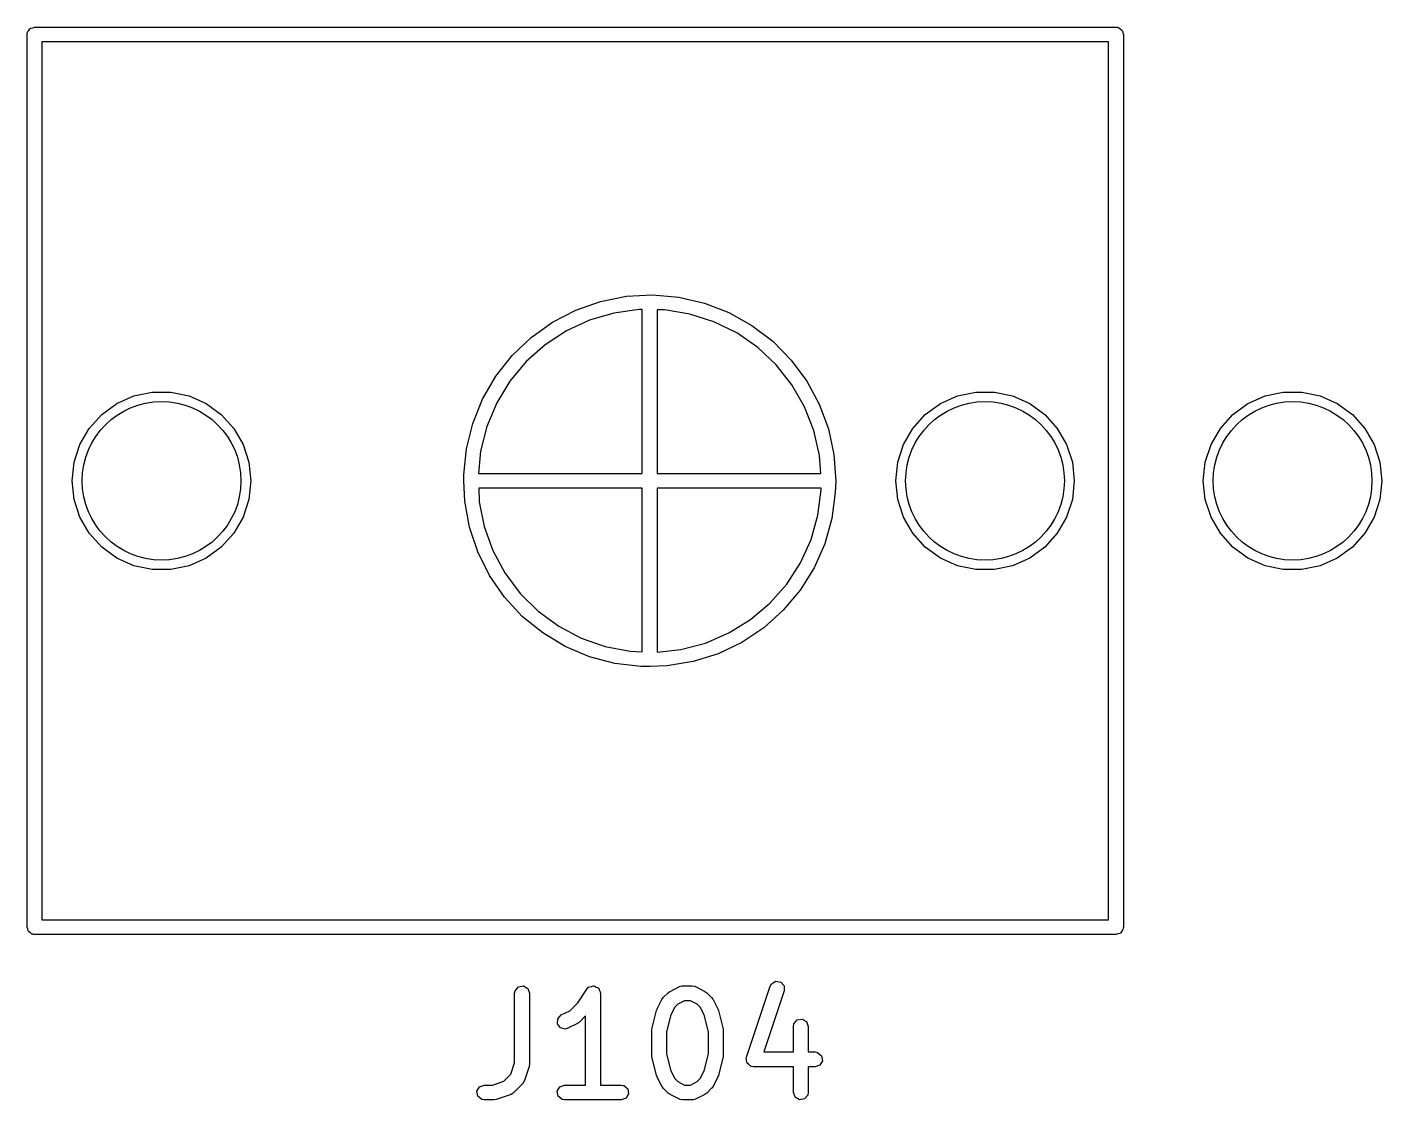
# Model space of a CAD drawing. Extents: x 75 to 204, y -140 to -31.
# Drawn here: x 119.96 to 133.62, y -41.8 to -30.98 of the extents above; entities that cross this region are included whole.
import ezdxf

# ---------------------------------------------------------------- set-up
doc = ezdxf.new("R2010")
doc.units = 0
doc.layers.add('BLACK', color=7, linetype='CONTINUOUS')

msp = doc.modelspace()

# ---------------------------------------------------------------- linework, layer by layer
at = {"layer": 'BLACK', "linetype": 'CONTINUOUS'}
for p, q in [((119.996, -31.0002), (120, -30.995)), ((120, -30.995), (120.02, -30.9917)), ((120.02, -30.9917), (120.038, -30.985)), ((120.038, -30.985), (130.938, -30.985)), ((130.938, -30.985), (130.948, -30.9867)), ((130.948, -30.9867), (130.951, -30.9861)), ((130.951, -30.9861), (130.954, -30.9878)), ((130.954, -30.9878), (130.964, -30.9895)), ((130.964, -30.9895), (130.979, -31.002)), ((119.963, -31.06), (119.965, -31.0503)), ((119.963, -40.06), (119.963, -31.06)), ((119.964, -31.047), (119.966, -31.0441)), ((119.965, -31.0503), (119.964, -31.047)), ((119.966, -31.0441), (119.968, -31.0343)), ((119.968, -31.0343), (119.98, -31.0194)), ((119.98, -31.0194), (119.99, -31.0025)), ((119.99, -31.0025), (119.996, -31.0002)), ((130.979, -31.002), (130.995, -31.0118)), ((130.995, -31.0118), (130.998, -31.0181)), ((130.998, -31.0181), (131.003, -31.0225)), ((131.003, -31.0225), (131.006, -31.0417)), ((131.006, -31.0417), (131.013, -31.06)), ((131.013, -31.06), (131.013, -40.06)), ((120.113, -31.135), (120.113, -39.985)), ((130.863, -31.135), (120.113, -31.135)), ((130.863, -39.985), (130.863, -31.135)), ((125.743, -33.7515), (126.003, -33.6998)), ((126.003, -33.6998), (126.267, -33.6852)), ((126.267, -33.6852), (126.531, -33.7081)), ((126.531, -33.7081), (126.789, -33.7679)), ((125.258, -33.9613), (125.493, -33.8392)), ((125.493, -33.8392), (125.743, -33.7515)), ((126.132, -33.8334), (125.878, -33.868)), ((126.163, -33.8338), (126.132, -33.8334)), ((126.163, -35.485), (126.163, -33.8338)), ((126.389, -33.8367), (126.313, -33.8358)), ((126.313, -33.8358), (126.313, -35.485)), ((126.642, -33.878), (126.389, -33.8367)), ((126.789, -33.7679), (127.036, -33.8634)), ((127.036, -33.8634), (127.267, -33.9929)), ((125.043, -34.1153), (125.258, -33.9613)), ((125.632, -33.9397), (125.399, -34.047)), ((125.878, -33.868), (125.632, -33.9397)), ((126.886, -33.9561), (126.642, -33.878)), ((127.116, -34.0695), (126.886, -33.9561)), ((127.267, -33.9929), (127.478, -34.1535)), ((124.851, -34.2981), (125.043, -34.1153)), ((125.399, -34.047), (125.185, -34.1876)), ((127.327, -34.2157), (127.116, -34.0695)), ((125.185, -34.1876), (124.994, -34.3584)), ((127.513, -34.3913), (127.327, -34.2157)), ((127.478, -34.1535), (127.664, -34.3423)), ((124.687, -34.5061), (124.851, -34.2981)), ((124.994, -34.3584), (124.83, -34.5555)), ((127.672, -34.5927), (127.513, -34.3913)), ((127.664, -34.3423), (127.821, -34.5553)), ((124.554, -34.7351), (124.687, -34.5061)), ((121.04, -34.704), (121.224, -34.6649)), ((121.224, -34.6649), (121.412, -34.6649)), ((121.412, -34.6649), (121.596, -34.704)), ((124.83, -34.5555), (124.697, -34.7747)), ((127.799, -34.8153), (127.672, -34.5927)), ((127.821, -34.5553), (127.947, -34.7884)), ((129.34, -34.704), (129.524, -34.6649)), ((129.524, -34.6649), (129.712, -34.6649)), ((129.712, -34.6649), (129.896, -34.704)), ((132.44, -34.704), (132.624, -34.6649)), ((132.624, -34.6649), (132.812, -34.6649)), ((132.812, -34.6649), (132.996, -34.704)), ((120.716, -34.8912), (120.868, -34.7806)), ((120.868, -34.7806), (121.04, -34.704)), ((121.596, -34.704), (121.768, -34.7806)), ((121.768, -34.7806), (121.92, -34.8912)), ((124.455, -34.9806), (124.554, -34.7351)), ((124.697, -34.7747), (124.598, -35.0111)), ((127.892, -35.0542), (127.799, -34.8153)), ((127.947, -34.7884), (128.039, -35.0369)), ((129.016, -34.8912), (129.168, -34.7806)), ((129.168, -34.7806), (129.34, -34.704)), ((129.896, -34.704), (130.068, -34.7806)), ((130.068, -34.7806), (130.22, -34.8912)), ((132.116, -34.8912), (132.268, -34.7806)), ((132.268, -34.7806), (132.44, -34.704)), ((132.996, -34.704), (133.168, -34.7806)), ((133.168, -34.7806), (133.32, -34.8912)), ((120.59, -35.031), (120.716, -34.8912)), ((121.92, -34.8912), (122.046, -35.031)), ((128.89, -35.031), (129.016, -34.8912)), ((130.22, -34.8912), (130.346, -35.031)), ((131.99, -35.031), (132.116, -34.8912)), ((133.32, -34.8912), (133.446, -35.031)), ((120.496, -35.1939), (120.59, -35.031)), ((122.046, -35.031), (122.14, -35.1939)), ((124.391, -35.2376), (124.455, -34.9806)), ((124.598, -35.0111), (124.534, -35.2596)), ((127.949, -35.3043), (127.892, -35.0542)), ((128.039, -35.0369), (128.094, -35.2958)), ((128.796, -35.1939), (128.89, -35.031)), ((130.346, -35.031), (130.44, -35.1939)), ((131.896, -35.1939), (131.99, -35.031)), ((133.446, -35.031), (133.54, -35.1939)), ((120.438, -35.3729), (120.496, -35.1939)), ((122.14, -35.1939), (122.198, -35.3729)), ((128.738, -35.3729), (128.796, -35.1939)), ((130.44, -35.1939), (130.498, -35.3729)), ((131.838, -35.3729), (131.896, -35.1939)), ((133.54, -35.1939), (133.598, -35.3729)), ((124.364, -35.5011), (124.391, -35.2376)), ((124.534, -35.2596), (124.512, -35.485)), ((127.962, -35.485), (127.949, -35.3043)), ((128.094, -35.2958), (128.113, -35.56)), ((120.418, -35.56), (120.438, -35.3729)), ((122.198, -35.3729), (122.218, -35.56)), ((124.364, -35.5147), (124.364, -35.5011)), ((124.512, -35.485), (126.163, -35.485)), ((126.313, -35.485), (127.962, -35.485)), ((128.718, -35.56), (128.738, -35.3729)), ((130.498, -35.3729), (130.518, -35.56)), ((131.818, -35.56), (131.838, -35.3729)), ((133.598, -35.3729), (133.618, -35.56)), ((120.438, -35.7471), (120.418, -35.56)), ((122.218, -35.56), (122.198, -35.7471)), ((124.366, -35.5444), (124.364, -35.5147)), ((124.364, -35.547), (124.366, -35.5444)), ((124.366, -35.5586), (124.364, -35.547)), ((124.374, -35.7658), (124.366, -35.5586)), ((124.515, -35.635), (124.521, -35.7708)), ((126.163, -35.635), (124.515, -35.635)), ((126.163, -37.2835), (126.163, -35.635)), ((126.313, -35.635), (126.313, -37.2872)), ((127.966, -35.635), (126.313, -35.635)), ((127.965, -35.6505), (127.966, -35.635)), ((128.113, -35.56), (128.109, -35.6777)), ((128.738, -35.7471), (128.718, -35.56)), ((130.518, -35.56), (130.498, -35.7471)), ((131.838, -35.7471), (131.818, -35.56)), ((133.618, -35.56), (133.598, -35.7471)), ((120.496, -35.9261), (120.438, -35.7471)), ((122.198, -35.7471), (122.14, -35.9261)), ((124.422, -36.0263), (124.374, -35.7658)), ((124.521, -35.7708), (124.571, -36.0223)), ((127.933, -35.9049), (127.965, -35.6505)), ((128.109, -35.6777), (128.074, -35.9402)), ((128.796, -35.9261), (128.738, -35.7471)), ((130.498, -35.7471), (130.44, -35.9261)), ((131.896, -35.9261), (131.838, -35.7471)), ((133.598, -35.7471), (133.54, -35.9261)), ((127.864, -36.1516), (127.933, -35.9049)), ((120.59, -36.089), (120.496, -35.9261)), ((122.14, -35.9261), (122.046, -36.089)), ((124.506, -36.2775), (124.422, -36.0263)), ((124.571, -36.0223), (124.658, -36.2636)), ((128.074, -35.9402), (128.002, -36.1951)), ((128.89, -36.089), (128.796, -35.9261)), ((130.44, -35.9261), (130.346, -36.089)), ((131.99, -36.089), (131.896, -35.9261)), ((133.54, -35.9261), (133.446, -36.089)), ((120.716, -36.2288), (120.59, -36.089)), ((122.046, -36.089), (121.92, -36.2288)), ((127.758, -36.3854), (127.864, -36.1516)), ((129.016, -36.2288), (128.89, -36.089)), ((130.346, -36.089), (130.22, -36.2288)), ((132.116, -36.2288), (131.99, -36.089)), ((133.446, -36.089), (133.32, -36.2288)), ((120.868, -36.3394), (120.716, -36.2288)), ((121.92, -36.2288), (121.768, -36.3394)), ((124.624, -36.5145), (124.506, -36.2775)), ((124.658, -36.2636), (124.779, -36.4894)), ((128.002, -36.1951), (127.895, -36.4374)), ((129.168, -36.3394), (129.016, -36.2288)), ((130.22, -36.2288), (130.068, -36.3394)), ((132.268, -36.3394), (132.116, -36.2288)), ((133.32, -36.2288), (133.168, -36.3394)), ((121.04, -36.416), (120.868, -36.3394)), ((121.224, -36.4551), (121.04, -36.416)), ((121.412, -36.4551), (121.224, -36.4551)), ((121.596, -36.416), (121.412, -36.4551)), ((121.768, -36.3394), (121.596, -36.416)), ((127.62, -36.601), (127.758, -36.3854)), ((127.895, -36.4374), (127.755, -36.6621)), ((129.34, -36.416), (129.168, -36.3394)), ((129.524, -36.4551), (129.34, -36.416)), ((129.712, -36.4551), (129.524, -36.4551)), ((129.896, -36.416), (129.712, -36.4551)), ((130.068, -36.3394), (129.896, -36.416)), ((132.44, -36.416), (132.268, -36.3394)), ((132.624, -36.4551), (132.44, -36.416)), ((132.812, -36.4551), (132.624, -36.4551)), ((132.996, -36.416), (132.812, -36.4551)), ((133.168, -36.3394), (132.996, -36.416)), ((124.775, -36.7323), (124.624, -36.5145)), ((124.779, -36.4894), (124.932, -36.6949)), ((124.932, -36.6949), (125.115, -36.8754)), ((127.45, -36.7938), (127.62, -36.601)), ((127.755, -36.6621), (127.584, -36.8648)), ((124.954, -36.9268), (124.775, -36.7323)), ((127.255, -36.9595), (127.45, -36.7938)), ((127.584, -36.8648), (127.387, -37.0415)), ((125.16, -37.094), (124.954, -36.9268)), ((125.115, -36.8754), (125.321, -37.027)), ((127.037, -37.0944), (127.255, -36.9595)), ((125.387, -37.2306), (125.16, -37.094)), ((125.321, -37.027), (125.548, -37.1464)), ((126.801, -37.1956), (127.037, -37.0944)), ((127.387, -37.0415), (127.167, -37.1887)), ((125.631, -37.3339), (125.387, -37.2306)), ((125.548, -37.1464), (125.79, -37.2309)), ((125.79, -37.2309), (126.042, -37.2787)), ((126.313, -37.2872), (126.553, -37.2609)), ((126.553, -37.2609), (126.801, -37.1956)), ((127.167, -37.1887), (126.928, -37.3033)), ((125.887, -37.4018), (125.631, -37.3339)), ((126.15, -37.4329), (125.887, -37.4018)), ((126.042, -37.2787), (126.163, -37.2835)), ((126.676, -37.3832), (126.414, -37.4267)), ((126.928, -37.3033), (126.676, -37.3832)), ((126.22, -37.4313), (126.15, -37.4329)), ((126.225, -37.4339), (126.22, -37.4313)), ((126.243, -37.4307), (126.225, -37.4339)), ((126.414, -37.4267), (126.243, -37.4307)), ((120.113, -39.985), (130.863, -39.985)), ((119.97, -40.0783), (119.963, -40.06)), ((119.973, -40.0975), (119.97, -40.0783)), ((119.978, -40.1018), (119.973, -40.0975)), ((119.981, -40.1082), (119.978, -40.1018)), ((119.997, -40.118), (119.981, -40.1082)), ((120.012, -40.1305), (119.997, -40.118)), ((120.022, -40.1322), (120.012, -40.1305)), ((120.025, -40.1339), (120.022, -40.1322)), ((120.028, -40.1333), (120.025, -40.1339)), ((120.038, -40.135), (120.028, -40.1333)), ((130.938, -40.135), (120.038, -40.135)), ((130.956, -40.1283), (130.938, -40.135)), ((130.975, -40.125), (130.956, -40.1283)), ((130.98, -40.1198), (130.975, -40.125)), ((130.986, -40.1175), (130.98, -40.1198)), ((130.996, -40.1006), (130.986, -40.1175)), ((131.008, -40.0857), (130.996, -40.1006)), ((131.01, -40.0759), (131.008, -40.0857)), ((131.012, -40.073), (131.01, -40.0759)), ((131.013, -40.06), (131.011, -40.0697)), ((131.011, -40.0697), (131.012, -40.073)), ((124.882, -40.7017), (124.915, -40.6624)), ((124.915, -40.6624), (124.965, -40.6535)), ((124.965, -40.6535), (125.01, -40.6792)), ((125.01, -40.6792), (125.027, -40.7274)), ((125.513, -40.8225), (125.604, -40.6858)), ((125.604, -40.6858), (125.622, -40.6669)), ((125.622, -40.6669), (125.626, -40.6657)), ((125.626, -40.6657), (125.629, -40.6624)), ((125.629, -40.6624), (125.651, -40.6586)), ((125.651, -40.6586), (125.671, -40.6525)), ((125.671, -40.6525), (125.675, -40.6543)), ((125.675, -40.6543), (125.68, -40.6535)), ((125.68, -40.6535), (125.698, -40.6644)), ((125.698, -40.6644), (125.718, -40.6731)), ((125.718, -40.6731), (125.72, -40.677)), ((125.72, -40.677), (125.724, -40.6792)), ((125.724, -40.6792), (125.731, -40.6996)), ((126.443, -40.7079), (126.538, -40.6603)), ((126.538, -40.6603), (126.563, -40.6529)), ((126.563, -40.6529), (126.567, -40.6539)), ((126.567, -40.6539), (126.571, -40.6524)), ((126.571, -40.6524), (126.667, -40.6524)), ((126.667, -40.6524), (126.692, -40.6569)), ((126.692, -40.6569), (126.696, -40.6598)), ((126.696, -40.6598), (126.7, -40.6603)), ((126.7, -40.6603), (126.795, -40.7079)), ((127.214, -41.3703), (127.453, -40.656)), ((127.453, -40.656), (127.465, -40.6331)), ((127.465, -40.6331), (127.509, -40.6063)), ((127.509, -40.6063), (127.559, -40.6138)), ((127.559, -40.6138), (127.593, -40.6522)), ((127.593, -40.6522), (127.595, -40.7035)), ((124.877, -40.7274), (124.882, -40.7017)), ((124.877, -41.4295), (124.877, -40.7274)), ((125.027, -40.7274), (125.027, -41.4417)), ((125.432, -40.9038), (125.513, -40.8225)), ((125.731, -40.6996), (125.741, -40.7191)), ((125.741, -40.7191), (125.74, -40.7233)), ((125.74, -40.7233), (125.742, -40.7274)), ((125.742, -40.7274), (125.742, -41.6524)), ((126.314, -40.8843), (126.361, -40.7891)), ((126.361, -40.7891), (126.375, -40.7711)), ((126.375, -40.7696), (126.423, -40.722)), ((126.375, -40.7711), (126.375, -40.7696)), ((126.423, -40.722), (126.441, -40.7091)), ((126.441, -40.7091), (126.443, -40.7079)), ((126.589, -40.8024), (126.521, -40.8366)), ((126.649, -40.8024), (126.589, -40.8024)), ((126.717, -40.8366), (126.649, -40.8024)), ((126.795, -40.7079), (126.813, -40.7213)), ((126.813, -40.7213), (126.815, -40.722)), ((126.815, -40.722), (126.862, -40.7696)), ((126.862, -40.7696), (126.875, -40.788)), ((126.875, -40.788), (126.877, -40.7891)), ((126.877, -40.7891), (126.924, -40.8843)), ((127.595, -40.7035), (127.39, -41.319)), ((125.312, -40.9833), (125.347, -40.946)), ((125.347, -40.946), (125.432, -40.9038)), ((125.592, -40.9561), (125.529, -41.0185)), ((125.592, -41.6524), (125.592, -40.9561)), ((126.26, -41.0901), (126.308, -40.8997)), ((126.308, -40.8997), (126.313, -40.8878)), ((126.313, -40.8878), (126.314, -40.8843)), ((126.452, -40.944), (126.408, -41.1176)), ((126.49, -40.867), (126.452, -40.944)), ((126.521, -40.8366), (126.49, -40.867)), ((126.748, -40.867), (126.717, -40.8366)), ((126.786, -40.944), (126.748, -40.867)), ((126.83, -41.1176), (126.786, -40.944)), ((126.924, -40.8843), (126.928, -40.8967)), ((126.928, -40.8967), (126.93, -40.8997)), ((126.93, -40.8997), (126.977, -41.0901)), ((125.309, -41.0345), (125.312, -40.9833)), ((125.34, -41.0757), (125.309, -41.0345)), ((125.389, -41.0876), (125.34, -41.0757)), ((125.414, -41.0802), (125.389, -41.0876)), ((125.51, -41.0326), (125.414, -41.0802)), ((125.511, -41.0314), (125.51, -41.0326)), ((125.529, -41.0185), (125.511, -41.0314)), ((126.258, -41.1083), (126.261, -41.0936)), ((126.261, -41.0936), (126.26, -41.0901)), ((126.977, -41.0901), (126.978, -41.1051)), ((127.687, -41.0607), (127.691, -41.0351)), ((127.687, -41.319), (127.687, -41.0607)), ((127.691, -41.0351), (127.724, -40.9958)), ((127.724, -40.9958), (127.775, -40.9869)), ((127.775, -40.9869), (127.819, -41.0125)), ((127.819, -41.0125), (127.837, -41.0607)), ((127.837, -41.0607), (127.837, -41.319)), ((126.258, -41.3464), (126.258, -41.1083)), ((126.408, -41.1176), (126.408, -41.3372)), ((126.83, -41.3372), (126.83, -41.1176)), ((126.978, -41.1051), (126.98, -41.1083)), ((126.98, -41.1083), (126.98, -41.3464)), ((126.259, -41.3497), (126.258, -41.3464)), ((126.26, -41.3646), (126.259, -41.3497)), ((126.308, -41.5551), (126.26, -41.3646)), ((126.408, -41.3372), (126.452, -41.5107)), ((126.786, -41.5107), (126.83, -41.3372)), ((126.977, -41.3646), (126.93, -41.5551)), ((126.98, -41.3464), (126.977, -41.3612)), ((126.977, -41.3612), (126.977, -41.3646)), ((127.215, -41.3761), (127.214, -41.3703)), ((127.39, -41.319), (127.687, -41.319)), ((127.837, -41.319), (127.905, -41.319)), ((127.905, -41.319), (127.93, -41.3236)), ((127.93, -41.3236), (127.97, -41.3565)), ((127.97, -41.3565), (127.979, -41.4071)), ((124.839, -41.544), (124.877, -41.4295)), ((125.023, -41.4654), (124.976, -41.6082)), ((125.027, -41.4417), (125.023, -41.4637)), ((125.023, -41.4637), (125.023, -41.4654)), ((126.452, -41.5107), (126.49, -41.5877)), ((126.748, -41.5877), (126.786, -41.5107)), ((127.212, -41.381), (127.215, -41.3761)), ((127.215, -41.4012), (127.212, -41.381)), ((127.216, -41.4216), (127.215, -41.4012)), ((127.22, -41.4259), (127.216, -41.4216)), ((127.221, -41.4315), (127.22, -41.4259)), ((127.236, -41.4447), (127.221, -41.4315)), ((127.25, -41.46), (127.236, -41.4447)), ((127.256, -41.4608), (127.25, -41.46)), ((127.26, -41.4645), (127.256, -41.4608)), ((127.286, -41.469), (127.26, -41.4645)), ((127.687, -41.469), (127.286, -41.469)), ((127.687, -41.7274), (127.687, -41.469)), ((127.905, -41.469), (127.837, -41.469)), ((127.837, -41.469), (127.837, -41.7274)), ((127.953, -41.4515), (127.905, -41.469)), ((127.979, -41.4071), (127.953, -41.4515)), ((124.654, -41.6524), (124.769, -41.6142)), ((124.769, -41.6142), (124.839, -41.544)), ((124.958, -41.6376), (124.862, -41.7328)), ((124.96, -41.6335), (124.958, -41.6376)), ((124.963, -41.6311), (124.96, -41.6335)), ((124.976, -41.6082), (124.963, -41.6311)), ((126.31, -41.558), (126.308, -41.5551)), ((126.314, -41.5704), (126.31, -41.558)), ((126.361, -41.6657), (126.314, -41.5704)), ((126.49, -41.5877), (126.521, -41.6181)), ((126.521, -41.6181), (126.589, -41.6524)), ((126.649, -41.6524), (126.717, -41.6181)), ((126.717, -41.6181), (126.748, -41.5877)), ((126.924, -41.5704), (126.877, -41.6657)), ((126.925, -41.5669), (126.924, -41.5704)), ((126.93, -41.5551), (126.925, -41.5669)), ((124.497, -41.7144), (124.523, -41.6699)), ((124.506, -41.7649), (124.497, -41.7144)), ((124.546, -41.7979), (124.506, -41.7649)), ((124.523, -41.6699), (124.571, -41.6524)), ((124.571, -41.6524), (124.654, -41.6524)), ((124.833, -41.7509), (124.69, -41.7985)), ((124.837, -41.7481), (124.833, -41.7509)), ((124.841, -41.7477), (124.837, -41.7481)), ((124.862, -41.7328), (124.841, -41.7477)), ((125.307, -41.7144), (125.333, -41.6699)), ((125.316, -41.7649), (125.307, -41.7144)), ((125.355, -41.7979), (125.316, -41.7649)), ((125.333, -41.6699), (125.381, -41.6524)), ((125.381, -41.6524), (125.592, -41.6524)), ((125.742, -41.6524), (125.952, -41.6524)), ((125.952, -41.6524), (125.978, -41.6569)), ((125.978, -41.6569), (126.017, -41.6899)), ((126.026, -41.7404), (126, -41.7848)), ((126.017, -41.6899), (126.026, -41.7404)), ((126.363, -41.6668), (126.361, -41.6657)), ((126.375, -41.6852), (126.363, -41.6668)), ((126.423, -41.7328), (126.375, -41.6852)), ((126.425, -41.7335), (126.423, -41.7328)), ((126.443, -41.7468), (126.425, -41.7335)), ((126.538, -41.7945), (126.443, -41.7468)), ((126.589, -41.6524), (126.649, -41.6524)), ((126.795, -41.7468), (126.7, -41.7945)), ((126.796, -41.7457), (126.795, -41.7468)), ((126.815, -41.7328), (126.796, -41.7457)), ((126.862, -41.6852), (126.815, -41.7328)), ((126.863, -41.6837), (126.862, -41.6852)), ((126.877, -41.6657), (126.863, -41.6837)), ((127.704, -41.7756), (127.687, -41.7274)), ((127.749, -41.8012), (127.704, -41.7756)), ((127.832, -41.753), (127.799, -41.7923)), ((127.837, -41.7274), (127.832, -41.753)), ((124.571, -41.8024), (124.546, -41.7979)), ((124.667, -41.8024), (124.571, -41.8024)), ((124.668, -41.8018), (124.667, -41.8024)), ((124.69, -41.7985), (124.668, -41.8018)), ((125.381, -41.8024), (125.355, -41.7979)), ((125.952, -41.8024), (125.381, -41.8024)), ((126, -41.7848), (125.952, -41.8024)), ((126.542, -41.795), (126.538, -41.7945)), ((126.546, -41.7979), (126.542, -41.795)), ((126.571, -41.8024), (126.546, -41.7979)), ((126.667, -41.8024), (126.571, -41.8024)), ((126.671, -41.8008), (126.667, -41.8024)), ((126.675, -41.8019), (126.671, -41.8008)), ((126.7, -41.7945), (126.675, -41.8019)), ((127.799, -41.7923), (127.749, -41.8012))]:
    msp.add_line(p, q, dxfattribs=at)
at = {"layer": 'BLACK'}
for centre in [(121.318, -35.56), (129.618, -35.56), (132.718, -35.56)]:
    msp.add_circle(centre, 0.8, dxfattribs=at)

doc.saveas('drawing.dxf')
